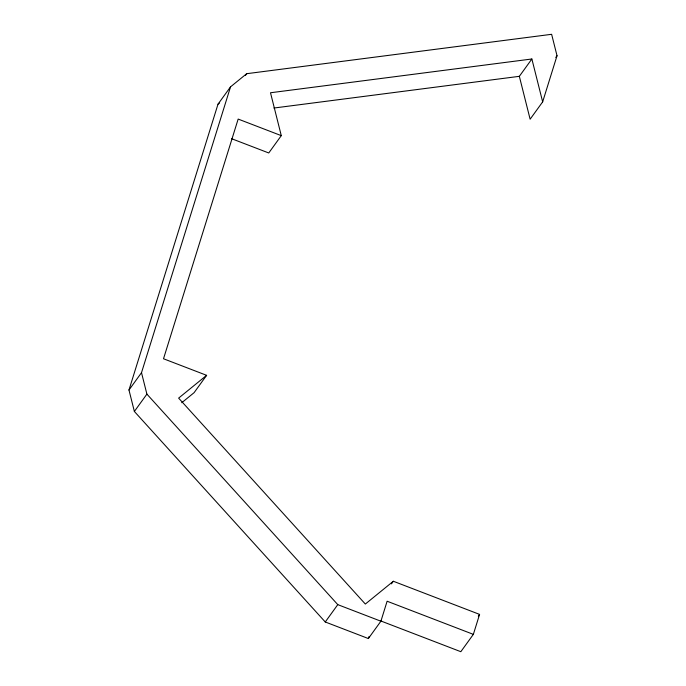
<?xml version="1.0" encoding="UTF-8"?>
<svg xmlns="http://www.w3.org/2000/svg" width="686" height="686" viewBox="0 0 686 686"><rect width="100%" height="100%" fill="white"/><g stroke="black" fill="none" stroke-linecap="round" stroke-linejoin="round"><path stroke-width="1.03" d="M231.516 138.666L268.758 152.969L281.286 135.639L238.162 119.072L163.508 358.761L206.623 375.328L178.626 398.12L365.338 604.049L393.344 581.256L479.583 614.39L473.357 634.361L387.118 601.228L380.901 621.207L368.373 638.546L325.258 621.979L134.37 411.454L128.977 390.017L218.002 104.186L230.53 86.856L246.694 73.694L551.63 34.3L557.023 55.738L542.66 101.871L530.124 119.21L519.345 76.326L531.873 58.987L542.66 101.871M128.977 390.017L141.505 372.678L230.53 86.856M368.373 638.546L368.991 636.548M245.442 75.426L246.694 73.694M134.37 411.454L146.898 394.116L141.505 372.678M206.623 375.328L194.095 392.666L181.747 402.725M555.771 57.47L557.023 55.738M325.258 621.979L337.786 604.64L380.901 621.207M391.466 583.855L393.344 581.256M478.322 616.122L479.583 614.39M473.357 634.361L460.829 651.7L380.541 620.856M218.002 104.186L219.614 102.874M531.873 58.987L270.498 92.756L281.286 135.639M273.911 108.036L519.345 76.326M146.898 394.116L337.786 604.64"/></g></svg>
